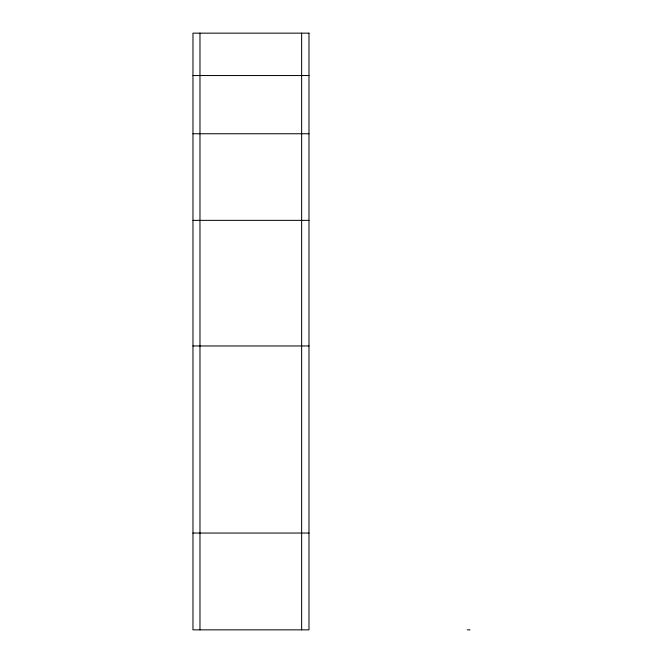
<?xml version="1.0" encoding="UTF-8"?>
<svg xmlns="http://www.w3.org/2000/svg" width="663" height="663" viewBox="0 0 663 663"><rect width="100%" height="100%" fill="white"/><g stroke="black" fill="none" stroke-linecap="round" stroke-linejoin="round"><path stroke-width="0.99" d="M192.966 75.541L308.983 75.541M192.966 133.752L308.983 133.752M192.966 220.365L308.983 220.365M192.966 345.962L308.983 345.962M192.966 533.044L308.983 533.044M467.291 629.85L470.034 629.85M301.632 33.15L301.632 629.85M199.977 33.15L199.977 629.85M308.983 33.15L192.966 33.15L192.966 629.85L308.983 629.85L308.983 33.15"/></g></svg>
